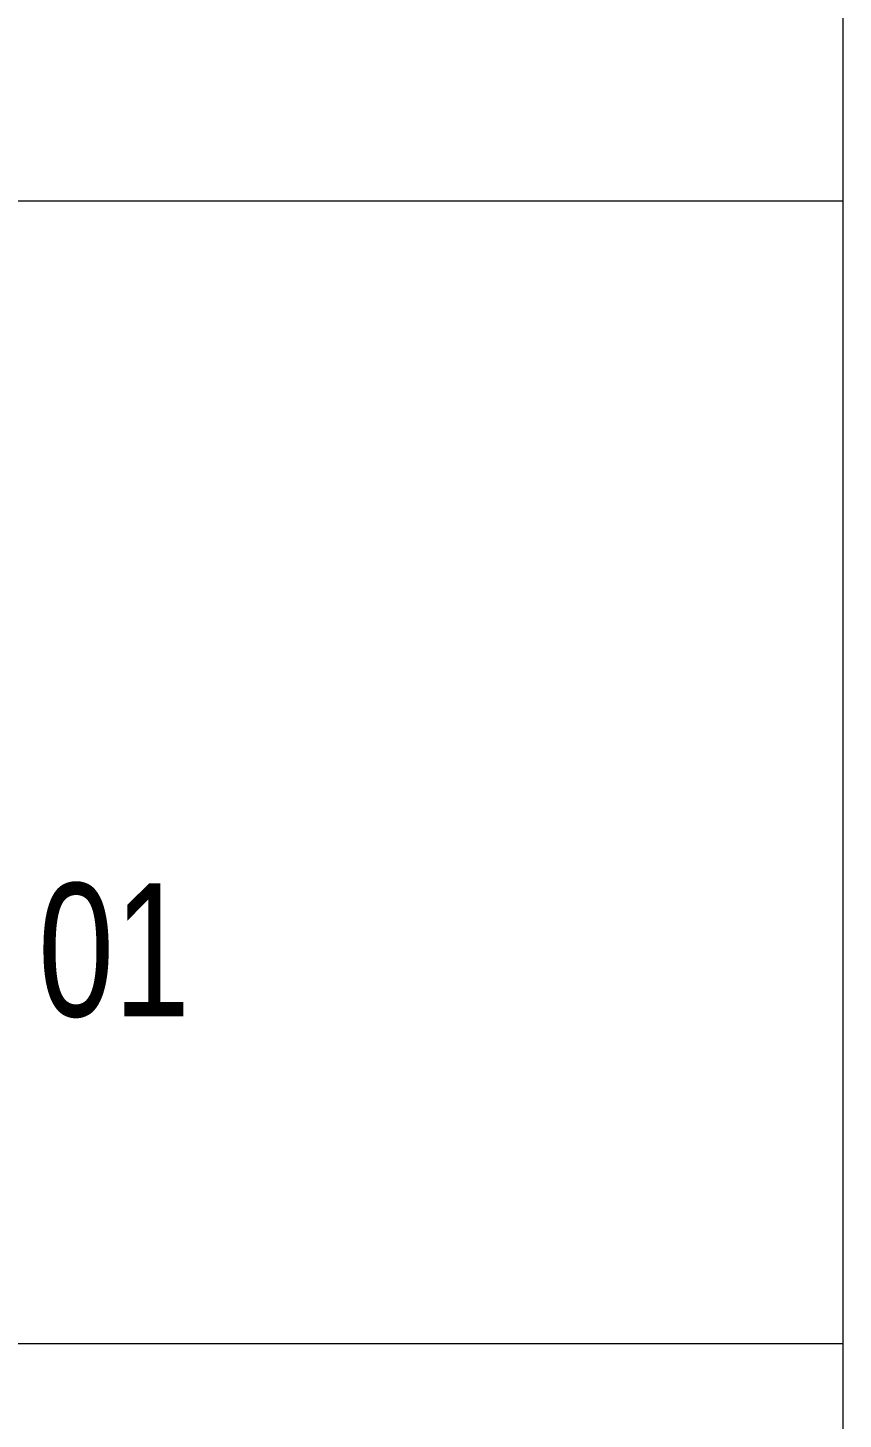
# Model space of a CAD drawing. Header units: metres. Extents: x -18745 to 220762, y -1579758 to -1356048.
# Drawn here: x 164303 to 164838, y -1453992 to -1453079 of the extents above; entities that cross this region are included whole.
import ezdxf

# ---------------------------------------------------------------- set-up
doc = ezdxf.new("R2010")
doc.units = ezdxf.units.M
doc.layers.get('0').update_dxf_attribs({"lineweight": 0})
for name, color, linetype, lineweight in [('A-100 - Copy$0$Medical Equipment and Furniture', 8, 'Continuous', 0), ('A-100 - Copy$0$NEW Wall', 8, 'Continuous', 5), ('A-100 - Copy$0$Walls', 8, 'Continuous', 0)]:
    doc.layers.add(name, color=color, linetype=linetype, lineweight=lineweight)
doc.styles.add('A-100 - Copy$0$X3G_ENTITY_257CFD', font='swisscl.ttf', dxfattribs={"height": 200})

# ---------------------------------------------------------------- blocks, each defined once
blk = doc.blocks.new('*X103')
for p, q in [((13, 1), (13, 1)), ((13, 1), (13, 1)), ((13, 1), (13, 1)), ((13, 1), (13, 1)), ((13, 1), (13, 1)), ((13, 1), (13, 1)), ((13, 1), (13, 1)), ((13, 1), (13, 1)), ((13, 1), (13, 1)), ((13, 1), (13, 1)), ((13, 1), (13, 1)), ((13, 1), (13, 1)), ((13, 1), (13, 1)), ((13, 1), (13, 1)), ((13, 1), (13, 1)), ((13, 1), (14, 1)), ((13, 1), (14, 1)), ((13, 1), (14, 1)), ((13, 1), (13, 1)), ((13, 1), (13, 1)), ((13, 1), (13, 1)), ((13, 1), (13, 1)), ((13, 1), (13, 1)), ((13, 1), (13, 1)), ((13, 1), (13, 1)), ((13, 1), (13, 1)), ((13, 1), (13, 1)), ((13, 1), (13, 1)), ((13, 1), (13, 1)), ((13, 1), (13, 1)), ((13, 1), (13, 1)), ((13, 1), (13, 1)), ((13, 1), (13, 1)), ((13, 1), (13, 1)), ((13, 1), (13, 1)), ((13, 1), (13, 1)), ((13, 1), (13, 1)), ((13, 1), (13, 1)), ((13, 1), (13, 1)), ((13, 1), (13, 1)), ((13, 1), (13, 1)), ((13, 1), (13, 1)), ((13, 1), (13, 1)), ((13, 1), (13, 1)), ((13, 1), (13, 1)), ((13, 1), (13, 1)), ((13, 1), (13, 1)), ((13, 1), (13, 1)), ((13, 1), (13, 1)), ((13, 1), (13, 1)), ((13, 1), (13, 1)), ((13, 1), (13, 1)), ((13, 1), (13, 1)), ((13, 1), (13, 1)), ((13, 1), (13, 1)), ((13, 1), (13, 1)), ((13, 1), (13, 1)), ((13, 1), (13, 1)), ((13, 1), (13, 1)), ((13, 1), (13, 1)), ((13, 1), (13, 1)), ((13, 1), (13, 1)), ((13, 1), (13, 1)), ((13, 1), (13, 1)), ((13, 1), (13, 1)), ((13, 1), (13, 1)), ((13, 1), (13, 1)), ((13, 1), (13, 1)), ((13, 1), (13, 1)), ((13, 1), (13, 1)), ((13, 1), (13, 1)), ((13, 1), (13, 1)), ((13, 1), (13, 1)), ((13, 1), (13, 1)), ((13, 1), (13, 1)), ((13, 1), (13, 1)), ((13, 1), (13, 1)), ((13, 1), (13, 1)), ((13, 1), (13, 1)), ((13, 1), (13, 1)), ((13, 1), (13, 1)), ((13, 1), (13, 1)), ((13, 1), (13, 1)), ((13, 1), (13, 1)), ((13, 1), (13, 1)), ((13, 1), (13, 1)), ((13, 1), (13, 1)), ((13, 1), (13, 1)), ((13, 1), (13, 1)), ((13, 1), (13, 1)), ((13, 1), (13, 1)), ((13, 1), (13, 1)), ((13, 1), (13, 1)), ((13, 1), (13, 1)), ((13, 1), (13, 1)), ((13, 1), (13, 1)), ((13, 1), (13, 1)), ((13, 1), (13, 1)), ((13, 1), (13, 1)), ((13, 1), (13, 1)), ((13, 1), (13, 1)), ((13, 1), (13, 1)), ((13, 1), (13, 1)), ((13, 1), (13, 1)), ((13, 1), (13, 1)), ((13, 1), (13, 1)), ((13, 1), (13, 1)), ((13, 1), (13, 1)), ((13, 1), (13, 1)), ((13, 1), (13, 1)), ((13, 1), (13, 1)), ((13, 1), (13, 1)), ((13, 1), (13, 1)), ((13, 1), (13, 1)), ((13, 1), (13, 1)), ((13, 1), (13, 1)), ((13, 1), (13, 1)), ((13, 1), (13, 1)), ((13, 1), (13, 1)), ((13, 1), (13, 1)), ((13, 1), (13, 1)), ((13, 1), (13, 1)), ((13, 1), (13, 1)), ((13, 1), (14, 1)), ((13, 0), (13, 0)), ((13, 0), (13, 0)), ((13, 0), (13, 0)), ((13, 0), (13, 0)), ((13, 0), (13, 0)), ((13, 0), (13, 0)), ((13, 0), (13, 0)), ((13, 0), (13, 0)), ((13, 0), (13, 0)), ((13, 0), (13, 0)), ((13, 0), (13, 0)), ((13, 0), (13, 0)), ((13, 0), (13, 0)), ((13, 0), (13, 0)), ((13, 0), (13, 0)), ((13, 0), (13, 0)), ((13, 0), (13, 0)), ((13, 0), (13, 0)), ((13, 0), (13, 0)), ((13, 0), (13, 0)), ((13, 0), (13, 0)), ((13, 0), (13, 0)), ((13, 0), (13, 0)), ((13, 0), (13, 0)), ((13, 0), (13, 0)), ((13, 0), (13, 0)), ((13, 0), (13, 0)), ((13, 0), (13, 0)), ((13, 0), (13, 0)), ((13, 0), (13, 0)), ((13, 0), (13, 0)), ((13, 0), (13, 0)), ((13, 0), (13, 0)), ((13, 0), (13, 0)), ((13, 0), (13, 0)), ((13, 0), (13, 0)), ((13, 0), (13, 0)), ((13, 0), (13, 0)), ((13, 0), (13, 0)), ((13, 0), (13, 0)), ((13, 0), (13, 0)), ((13, 0), (13, 0)), ((13, 0), (13, 0)), ((13, 0), (13, 0)), ((13, 0), (13, 0)), ((13, 0), (13, 0)), ((13, 0), (13, 0)), ((13, 0), (13, 0)), ((13, 0), (14, 0)), ((13, 0), (14, 0)), ((13, 0), (13, 0)), ((13, 0), (14, 0)), ((14, 1), (14, 1)), ((14, 1), (14, 1)), ((14, 1), (14, 1)), ((14, 1), (14, 1)), ((14, 1), (14, 1)), ((14, 1), (14, 1)), ((14, 1), (14, 1)), ((14, 1), (14, 1)), ((14, 1), (14, 1)), ((14, 1), (14, 1)), ((14, 1), (14, 1)), ((14, 1), (14, 1)), ((14, 1), (14, 1)), ((14, 1), (14, 1)), ((14, 1), (14, 1)), ((14, 1), (14, 1)), ((14, 1), (14, 1)), ((14, 1), (14, 1)), ((14, 1), (14, 1)), ((14, 1), (14, 1)), ((14, 1), (14, 1)), ((14, 1), (14, 1)), ((14, 1), (14, 1)), ((14, 1), (14, 1)), ((14, 1), (14, 1)), ((14, 1), (14, 1)), ((14, 1), (14, 1)), ((14, 1), (14, 1)), ((14, 1), (14, 1)), ((14, 1), (14, 1)), ((14, 1), (14, 1)), ((14, 1), (14, 1)), ((14, 1), (14, 1)), ((14, 1), (14, 1)), ((14, 1), (14, 1)), ((14, 1), (14, 1)), ((14, 1), (14, 1)), ((14, 1), (14, 1)), ((14, 1), (14, 1)), ((14, 1), (14, 1)), ((14, 1), (14, 1)), ((14, 1), (14, 1)), ((14, 1), (14, 1)), ((14, 1), (14, 1)), ((14, 1), (14, 1)), ((14, 1), (14, 1)), ((14, 1), (14, 1)), ((14, 1), (14, 1)), ((14, 1), (14, 1)), ((14, 1), (14, 1)), ((14, 1), (14, 1)), ((14, 1), (14, 1)), ((14, 1), (14, 1)), ((14, 1), (14, 1)), ((14, 1), (14, 1)), ((14, 1), (14, 1)), ((14, 1), (14, 1)), ((14, 1), (14, 1)), ((14, 1), (14, 1)), ((14, 1), (14, 1)), ((14, 1), (14, 1)), ((14, 1), (14, 1)), ((14, 1), (14, 1)), ((14, 1), (14, 1)), ((14, 1), (14, 1)), ((14, 1), (14, 1)), ((14, 1), (14, 1)), ((14, 1), (14, 1)), ((14, 1), (14, 1)), ((14, 1), (14, 1)), ((14, 1), (14, 1)), ((14, 1), (14, 1)), ((14, 1), (14, 1)), ((14, 1), (14, 1)), ((14, 1), (14, 1)), ((14, 1), (14, 1)), ((14, 1), (14, 1)), ((14, 1), (14, 1)), ((14, 1), (14, 1)), ((14, 1), (14, 1)), ((14, 1), (14, 1)), ((14, 1), (14, 1)), ((14, 1), (14, 1)), ((14, 1), (14, 1)), ((14, 1), (14, 1)), ((14, 1), (14, 1)), ((14, 1), (14, 1)), ((14, 1), (14, 1)), ((14, 1), (14, 1)), ((14, 1), (14, 1)), ((14, 1), (14, 1)), ((14, 1), (14, 1)), ((14, 1), (14, 1)), ((14, 1), (14, 1)), ((14, 0), (14, 0)), ((14, 0), (14, 0)), ((14, 0), (14, 0)), ((14, 0), (14, 0)), ((14, 0), (14, 0)), ((14, 0), (14, 0)), ((14, 0), (14, 0)), ((14, 0), (14, 0)), ((14, 0), (14, 0)), ((14, 0), (14, 0)), ((14, 0), (14, 0)), ((14, 0), (14, 0)), ((14, 0), (14, 0)), ((14, 0), (14, 0)), ((14, 0), (14, 0)), ((14, 0), (14, 0)), ((14, 0), (14, 0)), ((14, 0), (14, 0)), ((14, 0), (14, 0)), ((14, 0), (14, 0)), ((14, 0), (14, 0)), ((14, 0), (14, 0)), ((14, 0), (14, 0)), ((14, 0), (14, 0)), ((14, 0), (14, 0)), ((14, 0), (14, 0)), ((14, 0), (14, 0)), ((14, 0), (14, 0)), ((14, 0), (14, 0)), ((14, 0), (14, 0)), ((14, 0), (14, 0)), ((14, 0), (14, 0)), ((14, 0), (14, 0)), ((14, 0), (14, 0)), ((14, 0), (14, 0)), ((14, 0), (14, 0)), ((14, 0), (14, 0)), ((14, 0), (14, 0)), ((14, 0), (14, 0)), ((14, 0), (14, 0)), ((14, 0), (14, 0)), ((14, 0), (14, 0)), ((14, 0), (14, 0)), ((14, 0), (14, 0)), ((14, 0), (14, 0)), ((14, 0), (14, 0)), ((14, 0), (14, 0)), ((14, 0), (14, 0)), ((13, 0), (13, 0)), ((13, 0), (14, 0)), ((13, 0), (13, 0)), ((13, 0), (14, 0)), ((13, 0), (13, 0)), ((13, 0), (14, 0)), ((13, 0), (13, 0)), ((13, 0), (13, 0)), ((13, 0), (13, 0)), ((13, 0), (13, 0)), ((13, 0), (14, 0)), ((13, 0), (13, 0)), ((13, 0), (14, 0)), ((13, 0), (13, 0)), ((13, 0), (14, 0)), ((13, 0), (13, 0)), ((13, 0), (14, 0)), ((13, 0), (13, 0)), ((13, 0), (14, 0)), ((13, 0), (13, 0)), ((13, 0), (14, 0)), ((13, 0), (13, 0)), ((13, 0), (14, 0)), ((13, 0), (13, 0)), ((13, 0), (13, 0)), ((13, 0), (13, 0)), ((13, 0), (14, 0)), ((13, 0), (13, 0)), ((13, 0), (14, 0)), ((13, 0), (13, 0)), ((13, 0), (14, 0)), ((13, 0), (13, 0)), ((13, 0), (14, 0)), ((13, 0), (13, 0)), ((13, 0), (13, 0)), ((13, 0), (13, 0)), ((13, 0), (13, 0)), ((13, 0), (13, 0)), ((13, 0), (13, 0)), ((13, 0), (13, 0)), ((13, 0), (13, 0)), ((13, 0), (13, 0)), ((13, 0), (13, 0)), ((13, 0), (13, 0)), ((13, 0), (13, 0)), ((13, 0), (13, 0)), ((13, 0), (13, 0)), ((13, 0), (13, 0)), ((13, 0), (13, 0)), ((13, 0), (13, 0)), ((13, 0), (13, 0)), ((13, 0), (13, 0)), ((13, 0), (13, 0)), ((13, 0), (13, 0)), ((13, 0), (13, 0)), ((13, 0), (13, 0)), ((13, 0), (13, 0)), ((13, 0), (13, 0)), ((13, 0), (13, 0)), ((13, 0), (13, 0)), ((13, 0), (13, 0)), ((13, 0), (13, 0)), ((13, 0), (13, 0)), ((13, 0), (13, 0)), ((13, -1), (13, -1)), ((13, -1), (13, -1)), ((13, -1), (13, -1)), ((13, -1), (13, -1)), ((13, -1), (13, -1)), ((13, -1), (14, -1)), ((13, -1), (13, -1)), ((14, 0), (14, 0)), ((14, 0), (14, 0)), ((14, 0), (14, 0)), ((14, 0), (14, 0)), ((14, 0), (14, 0)), ((14, 0), (14, 0)), ((14, 0), (14, 0)), ((14, 0), (14, 0)), ((14, 0), (14, 0)), ((14, 0), (14, 0)), ((14, 0), (14, 0)), ((14, 0), (14, 0)), ((14, 0), (14, 0)), ((14, 0), (14, 0)), ((14, 0), (14, 0)), ((13, 0), (14, 0)), ((14, 0), (14, 0)), ((14, 0), (14, 0)), ((14, 0), (14, 0)), ((14, 0), (14, 0)), ((14, 0), (14, 0)), ((14, 0), (14, 0)), ((14, 0), (14, 0)), ((14, 0), (14, 0)), ((14, 0), (14, 0)), ((14, 0), (14, 0)), ((14, 0), (14, 0)), ((14, 0), (14, 0)), ((14, 0), (14, 0)), ((14, 0), (14, 0)), ((14, 0), (14, 0)), ((14, 0), (14, 0)), ((14, 0), (14, 0)), ((14, 0), (14, 0)), ((14, 0), (14, 0)), ((14, 0), (14, 0)), ((14, 0), (14, 0)), ((14, 0), (14, 0)), ((14, 0), (14, 0)), ((14, 0), (14, 0)), ((14, 0), (14, 0)), ((14, 0), (14, 0)), ((14, 0), (14, 0)), ((14, 0), (14, 0)), ((14, 0), (14, 0)), ((14, 0), (14, 0)), ((14, 0), (14, 0)), ((14, 0), (14, 0)), ((14, 0), (14, 0)), ((14, 0), (14, 0)), ((14, -1), (14, -1)), ((14, -1), (14, -1)), ((14, -1), (14, -1)), ((14, -1), (14, -1)), ((14, -1), (14, -1))]:
    blk.add_line(p, q)
blk = doc.blocks.new('*X102')
for p, q in [((5, 3), (5, 3)), ((5, 3), (5, 3)), ((5, 3), (5, 3)), ((5, 3), (5, 3)), ((5, 3), (5, 3)), ((5, 3), (5, 3)), ((5, 3), (5, 3)), ((5, 3), (5, 3)), ((5, 3), (5, 3)), ((5, 3), (5, 3)), ((5, 3), (5, 3)), ((5, 3), (5, 3)), ((5, 3), (5, 3)), ((5, 3), (5, 3)), ((5, 3), (5, 3)), ((5, 3), (5, 3)), ((5, 3), (5, 3)), ((5, 3), (5, 3)), ((5, 3), (5, 3)), ((5, 3), (5, 3)), ((5, 3), (5, 3)), ((5, 3), (5, 3)), ((5, 3), (5, 3)), ((5, 3), (5, 3)), ((5, 3), (5, 3)), ((5, 3), (5, 3)), ((5, 3), (5, 3)), ((5, 3), (5, 3)), ((5, 3), (5, 3)), ((5, 3), (5, 3)), ((5, 3), (5, 3)), ((5, 3), (5, 3)), ((5, 3), (5, 3)), ((5, 3), (5, 3)), ((5, 3), (5, 3)), ((5, 3), (5, 3)), ((5, 3), (5, 3)), ((5, 3), (5, 3)), ((5, 3), (5, 3)), ((5, 3), (5, 3)), ((5, 3), (5, 3)), ((5, 3), (5, 3)), ((5, 3), (5, 3)), ((5, 3), (5, 3)), ((5, 3), (5, 3)), ((5, 3), (5, 3)), ((5, 3), (5, 3)), ((5, 3), (5, 3)), ((5, 3), (5, 3)), ((5, 3), (5, 3)), ((5, 3), (5, 3)), ((5, 3), (5, 3)), ((5, 3), (5, 3)), ((5, 3), (5, 3)), ((5, 3), (5, 3)), ((5, 3), (5, 3)), ((5, 3), (5, 3)), ((5, 3), (5, 3)), ((5, 3), (5, 3)), ((5, 3), (5, 3)), ((5, 3), (5, 3)), ((5, 3), (5, 3)), ((5, 3), (5, 3)), ((5, 3), (5, 3)), ((5, 3), (5, 3)), ((5, 3), (5, 3)), ((6, 3), (5, 3)), ((5, 3), (5, 3)), ((6, 3), (5, 3)), ((5, 3), (5, 3)), ((6, 3), (5, 3)), ((5, 3), (5, 3)), ((6, 3), (5, 3)), ((5, 3), (5, 3)), ((5, 3), (5, 3)), ((5, 3), (5, 3)), ((5, 3), (5, 3)), ((5, 3), (5, 3)), ((5, 3), (5, 3)), ((5, 3), (5, 3)), ((5, 3), (5, 3)), ((5, 3), (5, 3)), ((5, 3), (5, 3)), ((5, 3), (5, 3)), ((5, 3), (5, 3)), ((5, 3), (5, 3)), ((5, 3), (5, 3)), ((5, 3), (5, 3)), ((5, 3), (5, 3)), ((5, 3), (5, 3)), ((5, 3), (5, 3)), ((5, 3), (5, 3)), ((5, 3), (5, 3)), ((5, 3), (5, 3)), ((5, 3), (5, 3)), ((5, 3), (5, 3)), ((6, 3), (6, 3)), ((6, 3), (6, 3)), ((6, 3), (6, 3)), ((6, 3), (6, 3)), ((6, 3), (6, 3)), ((6, 3), (6, 3)), ((6, 3), (6, 3)), ((6, 3), (6, 3)), ((6, 3), (6, 3)), ((6, 3), (6, 3)), ((6, 3), (6, 3)), ((6, 3), (6, 3)), ((6, 3), (6, 3)), ((6, 3), (6, 3)), ((6, 3), (6, 3)), ((6, 3), (6, 3)), ((6, 3), (6, 3)), ((6, 3), (6, 3)), ((6, 3), (6, 3)), ((6, 3), (6, 3)), ((6, 3), (6, 3)), ((6, 3), (6, 3)), ((6, 3), (6, 3)), ((6, 3), (6, 3)), ((6, 3), (6, 3)), ((6, 3), (6, 3)), ((6, 3), (6, 3)), ((6, 3), (6, 3)), ((6, 3), (6, 3)), ((6, 3), (6, 3)), ((6, 3), (6, 3)), ((6, 3), (6, 3)), ((6, 3), (6, 3)), ((6, 3), (6, 3)), ((6, 3), (6, 3)), ((6, 3), (6, 3)), ((6, 3), (6, 3)), ((6, 3), (6, 3)), ((6, 3), (6, 3)), ((6, 3), (6, 3)), ((6, 3), (6, 3)), ((6, 3), (6, 3)), ((6, 3), (6, 3)), ((6, 3), (6, 3)), ((6, 3), (6, 3)), ((6, 3), (6, 3)), ((6, 3), (6, 3)), ((6, 3), (6, 3)), ((6, 3), (6, 3)), ((6, 3), (6, 3)), ((6, 3), (6, 3)), ((6, 3), (6, 3)), ((6, 3), (6, 3)), ((6, 3), (6, 3)), ((6, 3), (6, 3)), ((6, 3), (6, 3)), ((6, 3), (6, 3)), ((6, 3), (6, 3)), ((6, 3), (6, 3)), ((6, 3), (6, 3)), ((6, 3), (6, 3)), ((6, 3), (6, 3)), ((6, 3), (6, 3)), ((6, 3), (6, 3)), ((6, 3), (6, 3)), ((6, 3), (6, 3)), ((6, 3), (6, 3)), ((6, 3), (6, 3)), ((6, 3), (6, 3)), ((6, 3), (6, 3)), ((6, 3), (6, 3)), ((6, 3), (6, 3)), ((6, 3), (6, 3)), ((6, 3), (6, 3)), ((6, 3), (6, 3)), ((6, 3), (6, 3)), ((6, 3), (6, 3)), ((6, 3), (6, 3)), ((6, 3), (6, 3)), ((6, 3), (6, 3)), ((6, 3), (6, 3)), ((6, 3), (6, 3)), ((6, 3), (6, 3)), ((6, 3), (6, 3)), ((6, 3), (6, 3)), ((6, 3), (6, 3)), ((6, 3), (6, 3)), ((6, 3), (6, 3)), ((6, 3), (6, 3)), ((6, 3), (6, 3)), ((6, 3), (6, 3)), ((6, 3), (6, 3)), ((6, 3), (6, 3)), ((6, 3), (6, 3)), ((6, 3), (6, 3)), ((6, 3), (6, 3)), ((6, 3), (6, 3)), ((6, 3), (6, 3)), ((6, 3), (6, 3)), ((6, 3), (6, 3)), ((6, 3), (6, 3)), ((6, 3), (6, 3)), ((6, 3), (6, 3)), ((6, 3), (6, 3)), ((6, 3), (6, 3)), ((6, 3), (6, 3)), ((6, 3), (6, 3)), ((6, 3), (6, 3)), ((6, 3), (6, 3)), ((6, 3), (6, 3)), ((6, 3), (6, 3)), ((6, 3), (6, 3)), ((6, 3), (6, 3)), ((6, 3), (6, 3)), ((6, 3), (6, 3)), ((6, 3), (6, 3)), ((6, 3), (6, 3)), ((6, 3), (6, 3)), ((6, 3), (6, 3)), ((6, 3), (6, 3)), ((6, 3), (6, 3)), ((6, 3), (6, 3)), ((6, 3), (6, 3)), ((6, 3), (6, 3)), ((6, 3), (6, 3)), ((6, 3), (6, 3)), ((6, 3), (6, 3)), ((6, 3), (6, 3)), ((6, 3), (6, 3)), ((6, 3), (6, 3)), ((6, 3), (6, 3)), ((6, 3), (6, 3)), ((6, 3), (6, 3)), ((6, 3), (6, 3)), ((6, 3), (6, 3)), ((6, 3), (6, 3)), ((6, 3), (6, 3)), ((6, 3), (6, 3)), ((6, 3), (6, 3)), ((6, 3), (6, 3)), ((6, 3), (6, 3)), ((6, 3), (6, 3)), ((6, 3), (6, 3)), ((6, 3), (6, 3)), ((6, 3), (6, 3)), ((6, 3), (6, 3)), ((6, 3), (6, 3)), ((6, 3), (6, 3)), ((6, 3), (6, 3)), ((6, 3), (6, 3)), ((6, 3), (6, 3)), ((6, 3), (6, 3)), ((6, 3), (6, 3)), ((6, 3), (6, 3)), ((6, 3), (6, 3)), ((6, 3), (6, 3)), ((6, 3), (6, 3)), ((6, 3), (6, 3)), ((6, 3), (6, 3)), ((6, 3), (6, 3)), ((6, 3), (6, 3)), ((6, 3), (6, 3)), ((6, 3), (6, 3)), ((6, 3), (6, 3)), ((6, 3), (6, 3)), ((6, 3), (6, 3)), ((6, 3), (6, 3)), ((6, 3), (6, 3)), ((6, 3), (6, 3)), ((6, 3), (6, 3)), ((6, 3), (6, 3)), ((6, 3), (6, 3)), ((6, 3), (6, 3)), ((6, 3), (6, 3)), ((6, 3), (6, 3)), ((6, 3), (6, 3)), ((6, 3), (6, 3)), ((6, 3), (6, 3)), ((6, 3), (6, 3)), ((6, 3), (6, 3)), ((6, 3), (6, 3)), ((6, 3), (6, 3)), ((6, 3), (6, 3)), ((6, 3), (6, 3)), ((6, 3), (6, 3)), ((6, 3), (6, 3)), ((6, 3), (6, 3)), ((6, 3), (6, 3)), ((6, 3), (6, 3)), ((6, 3), (6, 3)), ((6, 3), (6, 3)), ((6, 3), (6, 3)), ((6, 3), (6, 3)), ((6, 3), (6, 3)), ((6, 3), (6, 3)), ((6, 3), (6, 3)), ((6, 3), (6, 3)), ((6, 3), (6, 3)), ((6, 3), (6, 3)), ((6, 3), (6, 3)), ((6, 3), (6, 3)), ((6, 3), (6, 3)), ((6, 3), (6, 3)), ((6, 3), (6, 3)), ((6, 3), (5, 3)), ((6, 3), (5, 3)), ((6, 3), (5, 3)), ((6, 3), (5, 3)), ((6, 3), (5, 3)), ((6, 3), (6, 3)), ((6, 3), (6, 3)), ((6, 3), (6, 3)), ((6, 3), (6, 3)), ((6, 3), (6, 3)), ((6, 3), (6, 3)), ((6, 3), (6, 3)), ((6, 3), (6, 3)), ((6, 3), (6, 3)), ((6, 3), (6, 3)), ((6, 3), (6, 3)), ((6, 3), (6, 3)), ((6, 3), (6, 3)), ((6, 3), (6, 3)), ((6, 3), (6, 3)), ((6, 3), (6, 3)), ((6, 3), (6, 3)), ((6, 3), (6, 3)), ((6, 3), (6, 3)), ((6, 3), (6, 3)), ((6, 3), (6, 3)), ((6, 3), (6, 3)), ((6, 3), (6, 3)), ((6, 3), (6, 3)), ((6, 3), (6, 3)), ((6, 3), (6, 3)), ((6, 3), (6, 3)), ((6, 3), (6, 3)), ((6, 3), (6, 3)), ((6, 3), (6, 3)), ((6, 3), (6, 3)), ((6, 3), (6, 3)), ((6, 3), (6, 3)), ((6, 3), (6, 3)), ((6, 3), (6, 3)), ((6, 3), (6, 3)), ((6, 3), (6, 3)), ((6, 3), (6, 3)), ((6, 3), (6, 3)), ((6, 3), (6, 3)), ((6, 3), (6, 3)), ((6, 3), (6, 3)), ((6, 3), (6, 3)), ((6, 3), (6, 3)), ((6, 3), (6, 3)), ((6, 3), (6, 3)), ((6, 3), (6, 3)), ((6, 3), (6, 3)), ((6, 3), (6, 3)), ((6, 3), (6, 3)), ((6, 3), (6, 3)), ((6, 3), (6, 3)), ((6, 3), (6, 3)), ((6, 3), (6, 3)), ((6, 3), (6, 3)), ((6, 3), (6, 3)), ((6, 3), (6, 3)), ((6, 3), (6, 3)), ((6, 3), (6, 3)), ((6, 3), (6, 3)), ((6, 3), (6, 3)), ((6, 3), (6, 3)), ((6, 3), (6, 3)), ((6, 3), (6, 3)), ((6, 3), (6, 3)), ((6, 3), (6, 3)), ((6, 3), (6, 3)), ((6, 3), (6, 3)), ((6, 3), (6, 3)), ((6, 3), (6, 3)), ((6, 3), (6, 3)), ((6, 3), (6, 3)), ((6, 3), (6, 3)), ((6, 3), (6, 3)), ((6, 3), (6, 3)), ((6, 3), (6, 3)), ((6, 3), (6, 3)), ((6, 3), (6, 3)), ((6, 3), (6, 3)), ((6, 3), (6, 3)), ((6, 3), (6, 3)), ((6, 3), (6, 3)), ((6, 3), (6, 3)), ((6, 3), (6, 3)), ((6, 3), (6, 3)), ((6, 3), (6, 3)), ((6, 3), (6, 3)), ((6, 3), (6, 3)), ((6, 3), (6, 3)), ((6, 3), (6, 3)), ((6, 3), (6, 3)), ((6, 3), (6, 3)), ((6, 3), (6, 3)), ((6, 3), (6, 3)), ((6, 3), (6, 3)), ((6, 3), (6, 3)), ((6, 3), (6, 3)), ((6, 3), (6, 3)), ((6, 3), (6, 3)), ((6, 3), (6, 3)), ((6, 3), (6, 3)), ((6, 3), (6, 3)), ((6, 3), (6, 3)), ((6, 3), (6, 3)), ((6, 3), (6, 3)), ((6, 3), (6, 3)), ((6, 3), (6, 3)), ((6, 3), (6, 3)), ((6, 3), (6, 3)), ((6, 3), (6, 3)), ((6, 3), (6, 3)), ((6, 3), (6, 3)), ((6, 3), (6, 3)), ((6, 3), (6, 3)), ((6, 3), (6, 3)), ((6, 3), (6, 3)), ((6, 3), (6, 3)), ((6, 3), (6, 3)), ((6, 3), (6, 3)), ((6, 3), (6, 3)), ((6, 3), (6, 3)), ((6, 3), (6, 3)), ((6, 3), (6, 3)), ((6, 3), (6, 3)), ((6, 3), (6, 3)), ((6, 3), (6, 3)), ((6, 3), (6, 3)), ((6, 3), (6, 3)), ((6, 3), (6, 3)), ((6, 3), (6, 3)), ((6, 3), (6, 3)), ((6, 3), (6, 3)), ((6, 3), (6, 3)), ((6, 3), (6, 3)), ((6, 3), (6, 3)), ((6, 3), (6, 3)), ((6, 3), (6, 3)), ((6, 3), (6, 3)), ((6, 3), (6, 3)), ((6, 3), (6, 3)), ((6, 3), (6, 3)), ((6, 3), (6, 3)), ((6, 3), (6, 3)), ((6, 3), (6, 3)), ((6, 3), (6, 3)), ((6, 3), (6, 3)), ((6, 3), (6, 3)), ((6, 3), (6, 3)), ((6, 3), (6, 3)), ((6, 3), (6, 3)), ((6, 3), (6, 3)), ((6, 3), (6, 3)), ((6, 3), (6, 3)), ((6, 3), (6, 3)), ((6, 3), (6, 3)), ((6, 3), (6, 3)), ((6, 3), (6, 3)), ((6, 3), (6, 3)), ((6, 3), (6, 3)), ((6, 3), (6, 3)), ((6, 3), (6, 3)), ((6, 3), (6, 3)), ((6, 3), (6, 3)), ((6, 3), (6, 3)), ((6, 3), (6, 3)), ((6, 3), (6, 3)), ((6, 3), (6, 3)), ((6, 3), (6, 3)), ((6, 3), (6, 3)), ((6, 3), (6, 3)), ((6, 3), (6, 3)), ((6, 3), (6, 3)), ((6, 3), (6, 3)), ((6, 3), (6, 3)), ((6, 3), (6, 3)), ((6, 3), (6, 3)), ((6, 3), (6, 3)), ((6, 3), (6, 3)), ((6, 3), (6, 3)), ((6, 3), (6, 3)), ((6, 3), (6, 3)), ((6, 3), (6, 3)), ((6, 3), (6, 3)), ((6, 3), (6, 3)), ((6, 3), (6, 3)), ((6, 3), (6, 3)), ((6, 3), (6, 3)), ((6, 3), (6, 3)), ((6, 3), (6, 3)), ((6, 3), (6, 3)), ((6, 3), (6, 3)), ((6, 3), (6, 3)), ((6, 3), (6, 3)), ((6, 3), (6, 3)), ((6, 3), (6, 3)), ((6, 3), (6, 3)), ((6, 3), (6, 3)), ((6, 3), (6, 3)), ((6, 3), (6, 3)), ((6, 3), (6, 3)), ((6, 3), (6, 3)), ((6, 3), (6, 3)), ((6, 3), (6, 3)), ((6, 3), (6, 3)), ((6, 3), (6, 3)), ((6, 3), (6, 3)), ((6, 3), (6, 3)), ((6, 3), (6, 3)), ((6, 3), (6, 3)), ((6, 3), (6, 3)), ((6, 3), (6, 3)), ((6, 3), (6, 3)), ((6, 3), (6, 3)), ((6, 3), (6, 3)), ((6, 3), (6, 3)), ((6, 3), (6, 3)), ((6, 3), (6, 3)), ((6, 3), (6, 3)), ((6, 3), (6, 3)), ((6, 3), (6, 3)), ((6, 3), (6, 3)), ((6, 3), (6, 3)), ((6, 3), (6, 3)), ((6, 3), (6, 3)), ((6, 3), (6, 3)), ((6, 3), (6, 3)), ((6, 3), (6, 3)), ((6, 3), (6, 3)), ((6, 3), (6, 3)), ((6, 3), (6, 3)), ((6, 3), (6, 3)), ((6, 3), (6, 3)), ((6, 3), (6, 3)), ((6, 3), (6, 3)), ((6, 3), (6, 3)), ((6, 3), (6, 3)), ((6, 3), (6, 3)), ((6, 3), (6, 3)), ((6, 3), (6, 3)), ((6, 3), (6, 3)), ((6, 3), (6, 3)), ((6, 3), (6, 3)), ((6, 3), (6, 3)), ((6, 3), (6, 3)), ((6, 3), (6, 3)), ((6, 3), (6, 3)), ((6, 3), (6, 3)), ((6, 3), (6, 3)), ((6, 3), (6, 3)), ((6, 3), (6, 3)), ((6, 3), (6, 3)), ((6, 3), (6, 3)), ((6, 3), (6, 3)), ((6, 3), (6, 3)), ((6, 3), (6, 3)), ((6, 3), (6, 3)), ((6, 3), (6, 3)), ((6, 3), (6, 3)), ((6, 3), (6, 3)), ((6, 3), (6, 3)), ((6, 3), (6, 3)), ((6, 3), (6, 3)), ((6, 3), (6, 3)), ((6, 3), (6, 3)), ((6, 3), (6, 3)), ((6, 3), (6, 3)), ((6, 3), (6, 3)), ((6, 3), (6, 3)), ((6, 3), (6, 3)), ((6, 3), (6, 3)), ((6, 3), (6, 3)), ((6, 3), (6, 3)), ((6, 3), (6, 3)), ((6, 3), (6, 3)), ((6, 3), (6, 3)), ((6, 3), (6, 3)), ((6, 3), (6, 3)), ((6, 3), (6, 3)), ((6, 3), (6, 3)), ((6, 3), (6, 3)), ((6, 3), (6, 3)), ((6, 3), (6, 3)), ((6, 3), (6, 3)), ((6, 3), (6, 3)), ((6, 3), (6, 3)), ((6, 3), (6, 3)), ((6, 3), (6, 3)), ((6, 3), (6, 3)), ((6, 3), (6, 3)), ((6, 3), (6, 3)), ((6, 3), (6, 3)), ((6, 3), (6, 3)), ((6, 3), (6, 3)), ((6, 3), (6, 3)), ((6, 3), (6, 3)), ((6, 3), (6, 3)), ((6, 3), (6, 3)), ((6, 3), (6, 3)), ((6, 3), (6, 3)), ((6, 3), (6, 3)), ((6, 3), (6, 3)), ((6, 3), (6, 3)), ((6, 3), (6, 3)), ((6, 3), (6, 3)), ((6, 3), (6, 3)), ((6, 3), (6, 3)), ((6, 3), (6, 3)), ((6, 3), (6, 3)), ((6, 3), (6, 3)), ((6, 3), (6, 3)), ((6, 3), (6, 3)), ((6, 3), (6, 3)), ((6, 3), (6, 3)), ((6, 3), (6, 3)), ((6, 3), (6, 3)), ((6, 3), (6, 3)), ((6, 3), (6, 3))]:
    blk.add_line(p, q)
blk = doc.blocks.new('A-100 - Copy$0$GF21043-P')
for p, q in [((0.8, 0.75), (-0.8, 0.75)), ((0.8, 0), (0.8, 0.75)), ((-0.8, 0), (0.8, 0))]:
    blk.add_line(p, q)
for points in [[(0.8, 0.75), (0.8, 0.75), (0.8, 0.75), (0.8, 0.75), (0.8, 0.75), (0.8, 0.75), (0.8, 0.75), (0.8, 0.75), (0.8, 0.75), (0.8, 0.75), (0.8, 0.75), (0.8, 0.75), (0.8, 0.75), (0.8, 0.75), (0.8, 0.75), (0.8, 0.75), (0.8, 0.75), (0.8, 0.75), (0.8, 0.75), (0.8, 0.75), (0.8, 0.75), (0.8, 0.75), (0.8, 0.75), (0.8, 0.75), (0.8, 0.75), (0.8, 0.75), (0.8, 0.75), (0.8, 0.75), (0.8, 0.75), (0.8, 0.75), (0.8, 0.75), (0.8, 0.75), (0.8, 0.75), (0.8, 0.75), (0.8, 0.75), (0.8, 0.75), (0.8, 0.75), (0.8, 0.75), (0.8, 0.75), (0.8, 0.75), (0.8, 0.75), (0.8, 0.75), (0.8, 0.75), (0.8, 0.75), (0.8, 0.75), (0.8, 0.75), (0.8, 0.75), (0.8, 0.75), (0.8, 0.75), (0.8, 0.75), (0.8, 0.75), (0.8, 0.75), (0.8, 0.75), (0.8, 0.75), (0.8, 0.75), (0.8, 0.75), (0.8, 0.75), (0.8, 0.75), (0.8, 0.75), (0.8, 0.75), (0.8, 0.75), (0.8, 0.75), (0.8, 0.75), (0.8, 0.75), (0.8, 0.75), (0.8, 0.75), (0.8, 0.75), (0.8, 0.75), (0.8, 0.75), (0.8, 0.75), (0.8, 0.75), (0.8, 0.75), (0.8, 0.75), (0.8, 0.75), (0.8, 0.75), (0.8, 0.75), (0.8, 0.75), (0.8, 0.75), (0.8, 0.75), (0.8, 0.75), (0.8, 0.75), (0.8, 0.75), (0.8, 0.75), (0.8, 0.75), (0.8, 0.75), (0.8, 0.75), (0.8, 0.75), (0.8, 0.75), (0.8, 0.75), (0.8, 0.75), (0.8, 0.75), (0.8, 0.75), (0.8, 0.75), (0.8, 0.75), (0.8, 0.75), (0.8, 0.75), (0.8, 0.75), (0.8, 0.75), (0.8, 0.75), (0.8, 0.75), (0.8, 0.75), (0.8, 0.75), (0.8, 0.75), (0.8, 0.75), (0.8, 0.75), (0.8, 0.75), (0.8, 0.75), (0.8, 0.75), (0.8, 0.75), (0.8, 0.75), (0.8, 0.75), (0.8, 0.75), (0.8, 0.75), (0.8, 0.75), (0.8, 0.75), (0.8, 0.75), (0.8, 0.75), (0.8, 0.75), (0.8, 0.75), (0.8, 0.75), (0.8, 0.75), (0.8, 0.75), (0.8, 0.75), (0.8, 0.75), (0.8, 0.75), (0.8, 0.75), (0.8, 0.75), (0.8, 0.75), (0.8, 0.75), (0.8, 0.75), (0.8, 0.75), (0.8, 0.75), (0.8, 0.75), (0.8, 0.75), (0.8, 0.75), (0.8, 0.75), (0.8, 0.75), (0.8, 0.75), (0.8, 0.75), (0.8, 0.75), (0.8, 0.75), (0.8, 0.75), (0.8, 0.75), (0.8, 0.75), (0.8, 0.75), (0.8, 0.75), (0.8, 0.75), (0.8, 0.75), (0.8, 0.75), (0.8, 0.75), (0.8, 0.75), (0.8, 0.75), (0.8, 0.75), (0.8, 0.75), (0.8, 0.75), (0.8, 0.75), (0.8, 0.75), (0.8, 0.75), (0.8, 0.75), (0.8, 0.75), (0.8, 0.75), (0.8, 0.75), (0.8, 0.75), (0.8, 0.75), (0.8, 0.75), (0.8, 0.75), (0.8, 0.75), (0.8, 0.75), (0.8, 0.75), (0.8, 0.75), (0.8, 0.75), (0.8, 0.75), (0.8, 0.75), (0.8, 0.75), (0.8, 0.75), (0.8, 0.75), (0.8, 0.75), (0.8, 0.75), (0.8, 0.75), (0.8, 0.75), (0.8, 0.75), (0.8, 0.75), (0.8, 0.75), (0.8, 0.75), (0.8, 0.75), (0.8, 0.75), (0.8, 0.75), (0.8, 0.75), (0.8, 0.75), (0.8, 0.75), (0.8, 0.75), (0.8, 0.75), (0.8, 0.75), (0.8, 0.75), (0.8, 0.75), (0.8, 0.75), (0.8, 0.75), (0.8, 0.75), (0.8, 0.75), (0.8, 0.75), (0.8, 0.75), (0.8, 0.75), (0.8, 0.75), (0.8, 0.75), (0.8, 0.75), (0.8, 0.75), (0.8, 0.75), (0.8, 0.75), (0.8, 0.75), (0.8, 0.75), (0.8, 0.75), (0.8, 0.75), (0.8, 0.75), (0.8, 0.75), (0.8, 0.75), (0.8, 0.75), (0.8, 0.75), (0.8, 0.75), (0.8, 0.75), (0.8, 0.75), (0.8, 0.75), (0.8, 0.75), (0.8, 0.75), (0.8, 0.75), (0.8, 0.75), (0.8, 0.75), (0.8, 0.75), (0.8, 0.75), (0.8, 0.75), (0.8, 0.75), (0.8, 0.75), (0.8, 0.75), (0.8, 0.75), (0.8, 0.75), (0.8, 0.75), (0.8, 0.75), (0.8, 0.75), (0.8, 0.75), (0.8, 0.75), (0.8, 0.75), (0.8, 0.75), (0.8, 0.75), (0.8, 0.75), (0.8, 0.75), (0.8, 0.75), (0.8, 0.75), (0.8, 0.75), (0.8, 0.75), (0.8, 0.75), (0.8, 0.75), (0.8, 0.75), (0.8, 0.75), (0.8, 0.75), (0.8, 0.75), (0.8, 0.75), (0.8, 0.75), (0.8, 0.75), (0.8, 0.75), (0.8, 0.75), (0.8, 0.75), (0.8, 0.75), (0.8, 0.75), (0.8, 0.75), (0.8, 0.75), (0.8, 0.75), (0.8, 0.75), (0.8, 0.75), (0.8, 0.75), (0.8, 0.75), (0.8, 0.75), (0.8, 0.75), (0.8, 0.75), (0.8, 0.75), (0.8, 0.75), (0.8, 0.75), (0.8, 0.75), (0.8, 0.75)], [(0.8, 0.75), (0.8, 0.75), (0.8, 0.75), (0.8, 0.75), (0.8, 0.75), (0.8, 0.75), (0.8, 0.75), (0.8, 0.75), (0.8, 0.75), (0.8, 0.75), (0.8, 0.75), (0.8, 0.75), (0.8, 0.75), (0.8, 0.75), (0.8, 0.75), (0.8, 0.75), (0.8, 0.75), (0.8, 0.75), (0.8, 0.75), (0.8, 0.75), (0.8, 0.75), (0.8, 0.75), (0.8, 0.75), (0.8, 0.75), (0.8, 0.75), (0.8, 0.75), (0.8, 0.75), (0.8, 0.75), (0.8, 0.75), (0.8, 0.75), (0.8, 0.75), (0.8, 0.75), (0.8, 0.75), (0.8, 0.75), (0.8, 0.75), (0.8, 0.75), (0.8, 0.75), (0.8, 0.75), (0.8, 0.75), (0.8, 0.75), (0.8, 0.75), (0.8, 0.75), (0.8, 0.75), (0.8, 0.75), (0.8, 0.75), (0.8, 0.75), (0.8, 0.75), (0.8, 0.75), (0.8, 0.75), (0.8, 0.75), (0.8, 0.75), (0.8, 0.75), (0.8, 0.75), (0.8, 0.75), (0.8, 0.75), (0.8, 0.75), (0.8, 0.75), (0.8, 0.75), (0.8, 0.75), (0.8, 0.75), (0.8, 0.75), (0.8, 0.75), (0.8, 0.75), (0.8, 0.75), (0.8, 0.75), (0.8, 0.75), (0.8, 0.75), (0.8, 0.75), (0.8, 0.75), (0.8, 0.75), (0.8, 0.75), (0.8, 0.75), (0.8, 0.75), (0.8, 0.75), (0.8, 0.75), (0.8, 0.75), (0.8, 0.75), (0.8, 0.75), (0.8, 0.75), (0.8, 0.75), (0.8, 0.75), (0.8, 0.75), (0.8, 0.75), (0.8, 0.75), (0.8, 0.75), (0.8, 0.75), (0.8, 0.75), (0.8, 0.75), (0.8, 0.75), (0.8, 0.75), (0.8, 0.75), (0.8, 0.75), (0.8, 0.75), (0.8, 0.75), (0.8, 0.75), (0.8, 0.75), (0.8, 0.75), (0.8, 0.75), (0.8, 0.75), (0.8, 0.75), (0.8, 0.75), (0.8, 0.75), (0.8, 0.75), (0.8, 0.75), (0.8, 0.75), (0.8, 0.75), (0.8, 0.75), (0.8, 0.75), (0.8, 0.75), (0.8, 0.75), (0.8, 0.75), (0.8, 0.75), (0.8, 0.75), (0.8, 0.75), (0.8, 0.75), (0.8, 0.75), (0.8, 0.75), (0.8, 0.75), (0.8, 0.75), (0.8, 0.75), (0.8, 0.75), (0.8, 0.75), (0.8, 0.75), (0.8, 0.75), (0.8, 0.75), (0.8, 0.75), (0.8, 0.75), (0.8, 0.75), (0.8, 0.75), (0.8, 0.75), (0.8, 0.75), (0.8, 0.75), (0.8, 0.75), (0.8, 0.75), (0.8, 0.75), (0.8, 0.75), (0.8, 0.75), (0.8, 0.75), (0.8, 0.75), (0.8, 0.75), (0.8, 0.75), (0.8, 0.75), (0.8, 0.75), (0.8, 0.75), (0.8, 0.75), (0.8, 0.75), (0.8, 0.75), (0.8, 0.75), (0.8, 0.75), (0.8, 0.75), (0.8, 0.75), (0.8, 0.75), (0.8, 0.75), (0.8, 0.75), (0.8, 0.75), (0.8, 0.75), (0.8, 0.75), (0.8, 0.75), (0.8, 0.75), (0.8, 0.75), (0.8, 0.75), (0.8, 0.75), (0.8, 0.75), (0.8, 0.75), (0.8, 0.75), (0.8, 0.75), (0.8, 0.75), (0.8, 0.75), (0.8, 0.75), (0.8, 0.75), (0.8, 0.75), (0.8, 0.75), (0.8, 0.75), (0.8, 0.75), (0.8, 0.75), (0.8, 0.75), (0.8, 0.75), (0.8, 0.75), (0.8, 0.75), (0.8, 0.75), (0.8, 0.75), (0.8, 0.75), (0.8, 0.75), (0.8, 0.75), (0.8, 0.75), (0.8, 0.75), (0.8, 0.75), (0.8, 0.75), (0.8, 0.75), (0.8, 0.75), (0.8, 0.75), (0.8, 0.75), (0.8, 0.75), (0.8, 0.75), (0.8, 0.75), (0.8, 0.75), (0.8, 0.75), (0.8, 0.75), (0.8, 0.75), (0.8, 0.75), (0.8, 0.75), (0.8, 0.75), (0.8, 0.75), (0.8, 0.75), (0.8, 0.75), (0.8, 0.75), (0.8, 0.75), (0.8, 0.75), (0.8, 0.75), (0.8, 0.75), (0.8, 0.75), (0.8, 0.75), (0.8, 0.75), (0.8, 0.75), (0.8, 0.75), (0.8, 0.75), (0.8, 0.75), (0.8, 0.75), (0.8, 0.75)], [(0.8, 0.75), (0.8, 0.75), (0.8, 0.75), (0.8, 0.75), (0.8, 0.75), (0.8, 0.75), (0.8, 0.75), (0.8, 0.75), (0.8, 0.75), (0.8, 0.75), (0.8, 0.75), (0.8, 0.75), (0.8, 0.75), (0.8, 0.75), (0.8, 0.75), (0.8, 0.75), (0.8, 0.75), (0.8, 0.75), (0.8, 0.75), (0.8, 0.75), (0.8, 0.75), (0.8, 0.75), (0.8, 0.75), (0.8, 0.75), (0.8, 0.75), (0.8, 0.75), (0.8, 0.75), (0.8, 0.75), (0.8, 0.75), (0.8, 0.75), (0.8, 0.75), (0.8, 0.75), (0.8, 0.75), (0.8, 0.75), (0.8, 0.75), (0.8, 0.75), (0.8, 0.75), (0.8, 0.75), (0.8, 0.75), (0.8, 0.75), (0.8, 0.75), (0.8, 0.75), (0.8, 0.75), (0.8, 0.75), (0.8, 0.75), (0.8, 0.75), (0.8, 0.75), (0.8, 0.75), (0.8, 0.75), (0.8, 0.75), (0.8, 0.75), (0.8, 0.75), (0.8, 0.75), (0.8, 0.75), (0.8, 0.75), (0.8, 0.75), (0.8, 0.75), (0.8, 0.75), (0.8, 0.75), (0.8, 0.75), (0.8, 0.75), (0.8, 0.75), (0.8, 0.75), (0.8, 0.75), (0.8, 0.75), (0.8, 0.75), (0.8, 0.75), (0.8, 0.75), (0.8, 0.75), (0.8, 0.75), (0.8, 0.75), (0.8, 0.75), (0.8, 0.75), (0.8, 0.75), (0.8, 0.75), (0.8, 0.75), (0.8, 0.75), (0.8, 0.75), (0.8, 0.75), (0.8, 0.75), (0.8, 0.75), (0.8, 0.75), (0.8, 0.75), (0.8, 0.75), (0.8, 0.75), (0.8, 0.75), (0.8, 0.75), (0.8, 0.75), (0.8, 0.75), (0.8, 0.75), (0.8, 0.75), (0.8, 0.75), (0.8, 0.75), (0.8, 0.75), (0.8, 0.75), (0.8, 0.75), (0.8, 0.75), (0.8, 0.75), (0.8, 0.75), (0.8, 0.75), (0.8, 0.75), (0.8, 0.75), (0.8, 0.75), (0.8, 0.75), (0.8, 0.75), (0.8, 0.75), (0.8, 0.75), (0.8, 0.75), (0.8, 0.75), (0.8, 0.75), (0.8, 0.75), (0.8, 0.75), (0.8, 0.75), (0.8, 0.75), (0.8, 0.75), (0.8, 0.75), (0.8, 0.75), (0.8, 0.75), (0.8, 0.75), (0.8, 0.75), (0.8, 0.75), (0.8, 0.75), (0.8, 0.75), (0.8, 0.75), (0.8, 0.75), (0.8, 0.75), (0.8, 0.75), (0.8, 0.75), (0.8, 0.75), (0.8, 0.75), (0.8, 0.75), (0.8, 0.75), (0.8, 0.75), (0.8, 0.75), (0.8, 0.75), (0.8, 0.75), (0.8, 0.75), (0.8, 0.75), (0.8, 0.75), (0.8, 0.75), (0.8, 0.75), (0.8, 0.75), (0.8, 0.75), (0.8, 0.75), (0.8, 0.75), (0.8, 0.75), (0.8, 0.75), (0.8, 0.75), (0.8, 0.75), (0.8, 0.75), (0.8, 0.75), (0.8, 0.75), (0.8, 0.75), (0.8, 0.75), (0.8, 0.75), (0.8, 0.75), (0.8, 0.75), (0.8, 0.75), (0.8, 0.75), (0.8, 0.75), (0.8, 0.75), (0.8, 0.75), (0.8, 0.75), (0.8, 0.75), (0.8, 0.75), (0.8, 0.75), (0.8, 0.75), (0.8, 0.75), (0.8, 0.75), (0.8, 0.75), (0.8, 0.75), (0.8, 0.75), (0.8, 0.75), (0.8, 0.75), (0.8, 0.75), (0.8, 0.75), (0.8, 0.75), (0.8, 0.75), (0.8, 0.75), (0.8, 0.75), (0.8, 0.75), (0.8, 0.75), (0.8, 0.75), (0.8, 0.75), (0.8, 0.75), (0.8, 0.75), (0.8, 0.75), (0.8, 0.75), (0.8, 0.75), (0.8, 0.75), (0.8, 0.75), (0.8, 0.75), (0.8, 0.75), (0.8, 0.75), (0.8, 0.75), (0.8, 0.75), (0.8, 0.75), (0.8, 0.75), (0.8, 0.75), (0.8, 0.75), (0.8, 0.75), (0.8, 0.75), (0.8, 0.75), (0.8, 0.75), (0.8, 0.75), (0.8, 0.75), (0.8, 0.75), (0.8, 0.75), (0.8, 0.75), (0.8, 0.75), (0.8, 0.75), (0.8, 0.75), (0.8, 0.75), (0.8, 0.75)]]:
    blk.add_lwpolyline(points, close=True)
at = {"layer": 'A-100 - Copy$0$NEW Wall'}
for points in [[(0.8, 0.75), (0.8, 0.75), (0.8, 0.75), (0.8, 0.75), (0.8, 0.75), (0.8, 0.75), (0.8, 0.75), (0.8, 0.75), (0.8, 0.75), (0.8, 0.75)], [(0.8, 0.75), (0.8, 0.75), (0.8, 0.75), (0.8, 0.75), (0.8, 0.75), (0.8, 0.75), (0.8, 0.75), (0.8, 0.75), (0.8, 0.75)], [(0.8, 0.75), (0.8, 0.75), (0.8, 0.75), (0.8, 0.75), (0.8, 0.75), (0.8, 0.75), (0.8, 0.75), (0.8, 0.75), (0.8, 0.75), (0.8, 0.75), (0.8, 0.75), (0.8, 0.75), (0.8, 0.75), (0.8, 0.75), (0.8, 0.75), (0.8, 0.75), (0.8, 0.75), (0.8, 0.75)], [(0.8, 0.75), (0.8, 0.75), (0.8, 0.75), (0.8, 0.75), (0.8, 0.75), (0.8, 0.75), (0.8, 0.75)], [(0.8, 0.75), (0.8, 0.75), (0.8, 0.75), (0.8, 0.75), (0.8, 0.75), (0.8, 0.75), (0.8, 0.75), (0.8, 0.75), (0.8, 0.75), (0.8, 0.75), (0.8, 0.75), (0.8, 0.75), (0.8, 0.75), (0.8, 0.75), (0.8, 0.75)], [(0.8, 0.75), (0.8, 0.75), (0.8, 0.75), (0.8, 0.75), (0.8, 0.75), (0.8, 0.75), (0.8, 0.75), (0.8, 0.75), (0.8, 0.75), (0.8, 0.75)], [(0.8, 0.75), (0.8, 0.75), (0.8, 0.75), (0.8, 0.75), (0.8, 0.75), (0.8, 0.75), (0.8, 0.75), (0.8, 0.75), (0.8, 0.75), (0.8, 0.75), (0.8, 0.75), (0.8, 0.75)], [(0.8, 0.75), (0.8, 0.75), (0.8, 0.75), (0.8, 0.75), (0.8, 0.75), (0.8, 0.75), (0.8, 0.75), (0.8, 0.75), (0.8, 0.75), (0.8, 0.75)], [(0.8, 0.75), (0.8, 0.75), (0.8, 0.75), (0.8, 0.75), (0.8, 0.75), (0.8, 0.75), (0.8, 0.75), (0.8, 0.75), (0.8, 0.75), (0.8, 0.75)], [(0.8, 0.75), (0.8, 0.75), (0.8, 0.75), (0.8, 0.75), (0.8, 0.75), (0.8, 0.75), (0.8, 0.75), (0.8, 0.75)], [(0.8, 0.75), (0.8, 0.75), (0.8, 0.75), (0.8, 0.75), (0.8, 0.75), (0.8, 0.75), (0.8, 0.75), (0.8, 0.75), (0.8, 0.75), (0.8, 0.75), (0.8, 0.75), (0.8, 0.75), (0.8, 0.75), (0.8, 0.75), (0.8, 0.75), (0.8, 0.75), (0.8, 0.75), (0.8, 0.75), (0.8, 0.75), (0.8, 0.75), (0.8, 0.75), (0.8, 0.75), (0.8, 0.75), (0.8, 0.75), (0.8, 0.75), (0.8, 0.75), (0.8, 0.75), (0.8, 0.75), (0.8, 0.75), (0.8, 0.75), (0.8, 0.75), (0.8, 0.75), (0.8, 0.75), (0.8, 0.75), (0.8, 0.75), (0.8, 0.75), (0.8, 0.75), (0.8, 0.75), (0.8, 0.75), (0.8, 0.75), (0.8, 0.75), (0.8, 0.75), (0.8, 0.75), (0.8, 0.75), (0.8, 0.75), (0.8, 0.75), (0.8, 0.75), (0.8, 0.75), (0.8, 0.75), (0.8, 0.75), (0.8, 0.75), (0.8, 0.75), (0.8, 0.75), (0.8, 0.75), (0.8, 0.75), (0.8, 0.75), (0.8, 0.75), (0.8, 0.75), (0.8, 0.75), (0.8, 0.75), (0.8, 0.75), (0.8, 0.75), (0.8, 0.75), (0.8, 0.75), (0.8, 0.75), (0.8, 0.75), (0.8, 0.75), (0.8, 0.75), (0.8, 0.75), (0.8, 0.75), (0.8, 0.75), (0.8, 0.75), (0.8, 0.75), (0.8, 0.75), (0.8, 0.75), (0.8, 0.75), (0.8, 0.75), (0.8, 0.75), (0.8, 0.75), (0.8, 0.75), (0.8, 0.75), (0.8, 0.75), (0.8, 0.75), (0.8, 0.75), (0.8, 0.75), (0.8, 0.75), (0.8, 0.75), (0.8, 0.75), (0.8, 0.75), (0.8, 0.75), (0.8, 0.75), (0.8, 0.75), (0.8, 0.75), (0.8, 0.75), (0.8, 0.75), (0.8, 0.75), (0.8, 0.75), (0.8, 0.75), (0.8, 0.75), (0.8, 0.75), (0.8, 0.75), (0.8, 0.75), (0.8, 0.75), (0.8, 0.75), (0.8, 0.75), (0.8, 0.75), (0.8, 0.75), (0.8, 0.75), (0.8, 0.75), (0.8, 0.75), (0.8, 0.75)], [(0.8, 0.75), (0.8, 0.75), (0.8, 0.75), (0.8, 0.75), (0.8, 0.75), (0.8, 0.75), (0.8, 0.75), (0.8, 0.75), (0.8, 0.75), (0.8, 0.75), (0.8, 0.75), (0.8, 0.75), (0.8, 0.75), (0.8, 0.75), (0.8, 0.75), (0.8, 0.75), (0.8, 0.75)], [(0.8, 0.75), (0.8, 0.75), (0.8, 0.75), (0.8, 0.75), (0.8, 0.75), (0.8, 0.75), (0.8, 0.75)], [(0.8, 0.75), (0.8, 0.75), (0.8, 0.75), (0.8, 0.75), (0.8, 0.75), (0.8, 0.75), (0.8, 0.75), (0.8, 0.75), (0.8, 0.75), (0.8, 0.75), (0.8, 0.75), (0.8, 0.75), (0.8, 0.75), (0.8, 0.75), (0.8, 0.75), (0.8, 0.75), (0.8, 0.75), (0.8, 0.75), (0.8, 0.75), (0.8, 0.75), (0.8, 0.75), (0.8, 0.75), (0.8, 0.75), (0.8, 0.75), (0.8, 0.75), (0.8, 0.75), (0.8, 0.75), (0.8, 0.75), (0.8, 0.75), (0.8, 0.75), (0.8, 0.75), (0.8, 0.75), (0.8, 0.75), (0.8, 0.75), (0.8, 0.75), (0.8, 0.75), (0.8, 0.75), (0.8, 0.75), (0.8, 0.75), (0.8, 0.75), (0.8, 0.75), (0.8, 0.75), (0.8, 0.75), (0.8, 0.75), (0.8, 0.75), (0.8, 0.75), (0.8, 0.75), (0.8, 0.75), (0.8, 0.75), (0.8, 0.75), (0.8, 0.75), (0.8, 0.75), (0.8, 0.75), (0.8, 0.75), (0.8, 0.75), (0.8, 0.75), (0.8, 0.75), (0.8, 0.75), (0.8, 0.75), (0.8, 0.75), (0.8, 0.75), (0.8, 0.75), (0.8, 0.75), (0.8, 0.75), (0.8, 0.75), (0.8, 0.75), (0.8, 0.75), (0.8, 0.75), (0.8, 0.75), (0.8, 0.75), (0.8, 0.75), (0.8, 0.75), (0.8, 0.75), (0.8, 0.75), (0.8, 0.75), (0.8, 0.75), (0.8, 0.75), (0.8, 0.75), (0.8, 0.75), (0.8, 0.75), (0.8, 0.75), (0.8, 0.75), (0.8, 0.75), (0.8, 0.75), (0.8, 0.75), (0.8, 0.75), (0.8, 0.75), (0.8, 0.75), (0.8, 0.75)], [(0.8, 0.75), (0.8, 0.75), (0.8, 0.75), (0.8, 0.75), (0.8, 0.75), (0.8, 0.75), (0.8, 0.75), (0.8, 0.75), (0.8, 0.75), (0.8, 0.75), (0.8, 0.75), (0.8, 0.75), (0.8, 0.75), (0.8, 0.75), (0.8, 0.75), (0.8, 0.75), (0.8, 0.75), (0.8, 0.75), (0.8, 0.75), (0.8, 0.75), (0.8, 0.75), (0.8, 0.75), (0.8, 0.75), (0.8, 0.75), (0.8, 0.75), (0.8, 0.75), (0.8, 0.75), (0.8, 0.75), (0.8, 0.75), (0.8, 0.75), (0.8, 0.75), (0.8, 0.75), (0.8, 0.75), (0.8, 0.75), (0.8, 0.75), (0.8, 0.75), (0.8, 0.75), (0.8, 0.75), (0.8, 0.75), (0.8, 0.75), (0.8, 0.75), (0.8, 0.75), (0.8, 0.75), (0.8, 0.75), (0.8, 0.75), (0.8, 0.75), (0.8, 0.75), (0.8, 0.75), (0.8, 0.75), (0.8, 0.75), (0.8, 0.75), (0.8, 0.75), (0.8, 0.75), (0.8, 0.75)]]:
    blk.add_lwpolyline(points, dxfattribs=at)
for name, xscale, yscale, zscale in [('*X103', 5.5e-11, 5.5e-11, 5.5e-11), ('*X102', 8.59375e-11, 8.59375e-11, 8.59375e-11)]:
    blk.add_blockref(name, (0.8, 0.75), dxfattribs=dict(xscale=xscale, yscale=yscale, zscale=zscale))
blk = doc.blocks.new('A-100 - Copy')
at = {"layer": 'A-100 - Copy$0$Walls'}
blk.add_line((164838.1, -1454972.69, 0), (164838.1, -1451032.69, 0), dxfattribs=at)
at = {"layer": 'A-100 - Copy$0$Medical Equipment and Furniture', "extrusion": (8.17187e-07, 1.19934e-18, 1), "xscale": 1000.000000000002, "yscale": 1000.000000000002, "zscale": 1000.000000000002}
blk.add_blockref('A-100 - Copy$0$GF21043-P', (164038.1, -1453942.69, 0.13), dxfattribs=at)
at = {"layer": 'A-100 - Copy$0$Medical Equipment and Furniture', "insert": (164359.3, -1453640.5, 0), "char_height": 87.473, "attachment_point": 2, "style": 'A-100 - Copy$0$X3G_ENTITY_257CFD'}
blk.add_mtext('01', dxfattribs=at)

msp = doc.modelspace()

# ---------------------------------------------------------------- block references
msp.add_blockref('A-100 - Copy', (0, 0))

doc.saveas('drawing.dxf')
